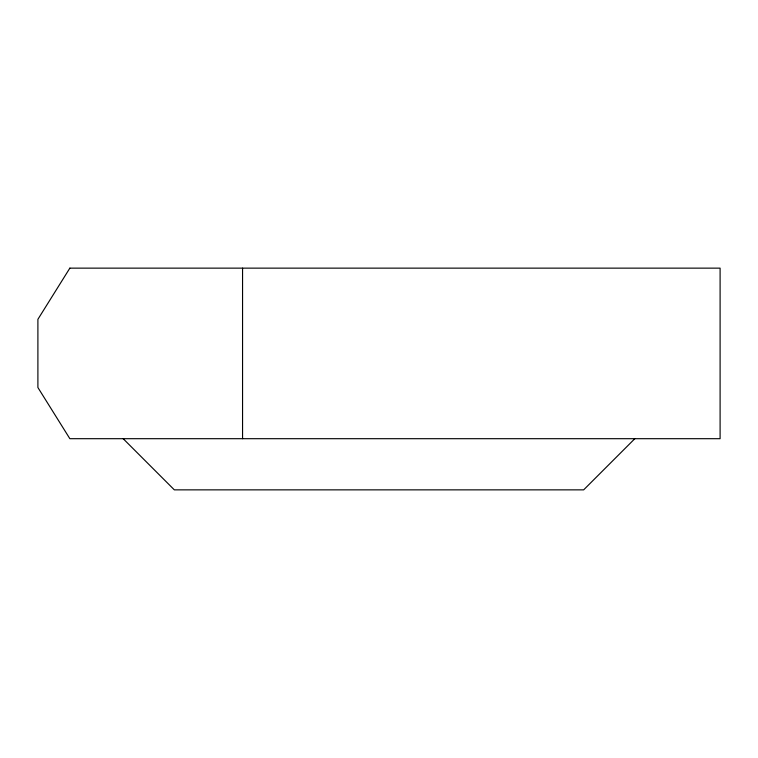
<?xml version="1.0" encoding="UTF-8"?>
<svg xmlns="http://www.w3.org/2000/svg" width="758" height="758" viewBox="0 0 758 758"><rect width="100%" height="100%" fill="white"/><g stroke="black" fill="none" stroke-linecap="round" stroke-linejoin="round"><path stroke-width="1.14" d="M634.825 438.692L583.66 489.858L174.34 489.858L123.175 438.692M242.56 268.142L242.56 438.692M69.859 268.142L37.9 319.308L37.9 387.528L69.859 438.692L720.1 438.692L720.1 268.142L69.859 268.142"/></g></svg>
